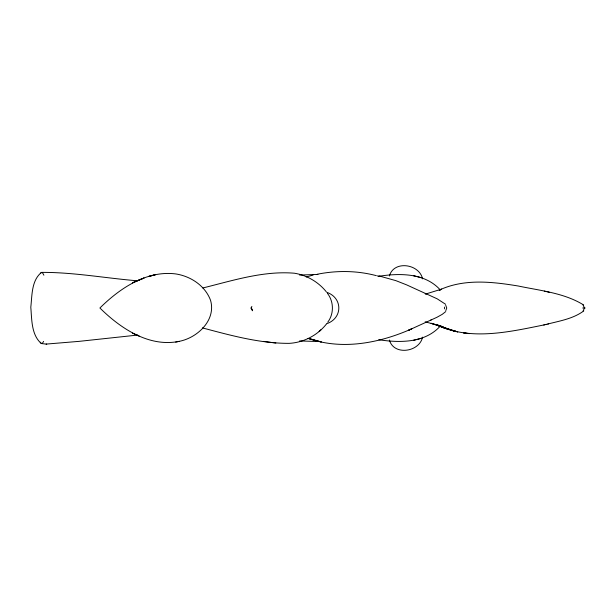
<?xml version="1.0" encoding="UTF-8"?>
<svg xmlns="http://www.w3.org/2000/svg" width="616" height="616" viewBox="0 0 616 616"><rect width="100%" height="100%" fill="white"/><g stroke="black" fill="none" stroke-linecap="round" stroke-linejoin="round"><path stroke-width="0.92" d="M444.459 308.893L444.452 307.076M422.561 337.137C419.411 352.113 393.832 355.994 389.389 340.017M389.389 275.983C393.832 260.006 419.411 263.887 422.561 278.863M251.074 308L252.537 310.703L251.074 308L251.898 306.414M43.62 341.395L42.442 343.228L41.326 343.543C31.239 334.804 31.863 319.473 30.8 307.23C32.132 295.464 31.385 280.48 41.511 272.387C73.473 272.203 105.344 278.155 137.214 280.78M445.784 310.633L446.739 308L445.715 305.274M327.735 322.23C334.118 313.783 333.903 301.586 327.396 293.27M40.517 273.427L40.995 272.719M583.106 310.926L584.507 308L583.005 304.974M326.465 323.985C317.517 335.327 303.626 342.558 289.197 343.358C259.706 343.459 230.715 335.404 202.402 327.889M440.463 325.864C425.125 343.15 399.838 342.95 378.778 339.732M445.768 311.565L442.234 314.345L436.983 317.271L408.393 330.322L411.842 328.79C380.041 342.935 342.719 350.358 308.993 338.615M583.806 310.88C572.857 319.073 558.712 321.09 545.768 324.54M320.782 330.014L319.142 331.393L320.674 330.107M326.711 323.716C342.85 318.21 342.85 297.79 326.711 292.284M431.215 319.935L430.507 320.266M306.183 276.984L313.128 275.067M425.348 294.14L441.48 289.15L439.177 290.136C464.002 278.494 492.184 281.704 518.379 286.032C540.463 290.698 564.264 292.923 583.706 305.02M202.787 287.988C232.617 280.634 263.355 270.616 294.425 273.219C306.806 275.206 318.303 281.92 326.187 291.653M413.405 340.348L421.598 338.246M179.094 341.372C197.343 337.907 216.293 320.235 210.556 300.331C205.19 285.786 190.852 276.299 175.906 273.951C146.631 270.147 119.766 288.365 99.907 308C120.328 328.205 148.933 347.493 179.094 341.372L175.668 342.088M547.786 324.07L548.602 323.885M425.156 321.798L441.472 326.28L431.1 323.269L449.672 329.591L435.866 324.501C470.116 341.21 509.062 331.955 544.559 324.809M543.736 325.002L546.592 324.355M317.101 274.282C336.644 270.332 356.91 270.547 376.237 275.629M378.594 276.307C399.699 273.042 425.063 272.803 440.455 290.128M137.768 335.05L79.056 341.364L46.146 344.09M299.569 275.059L317.925 274.42M319.519 341.564L299.569 340.941M582.705 308L585.2 308M46.708 344.151L41.326 343.543L40.333 342.18M263.617 341.38L275.876 343.05M41.511 272.387L42.65 272.996L43.882 275.19M544.298 291.129L545.122 291.314M549.202 292.254L546.353 291.591M379.017 275.937L395.911 280.657L406.668 284.892L437.221 298.845L445.645 304.312M413.375 275.652L421.513 277.731M377.131 275.868L378.902 276.338M449.965 329.768L455.216 331.316L442.596 327.188L457.734 331.909L450.658 329.953M308.023 338.454L321.298 341.965L308.893 338.446M440.833 326.511L444.005 327.566L438.738 325.741M426.349 293.863L425.217 293.37L425.679 293.57M132.355 333.117L139.447 336.267M437.576 325.086L447.147 328.836L437.591 325.109M251.551 307.861L251.79 309.317M135.782 281.373L132.455 282.829L144.052 278.039L135.782 281.373M152.298 275.506L148.718 276.445L155.371 274.736L152.298 275.506M469.246 333.61L463.779 333.002L469.246 333.61M444.151 327.843L439.208 325.879L444.151 327.843"/></g></svg>
